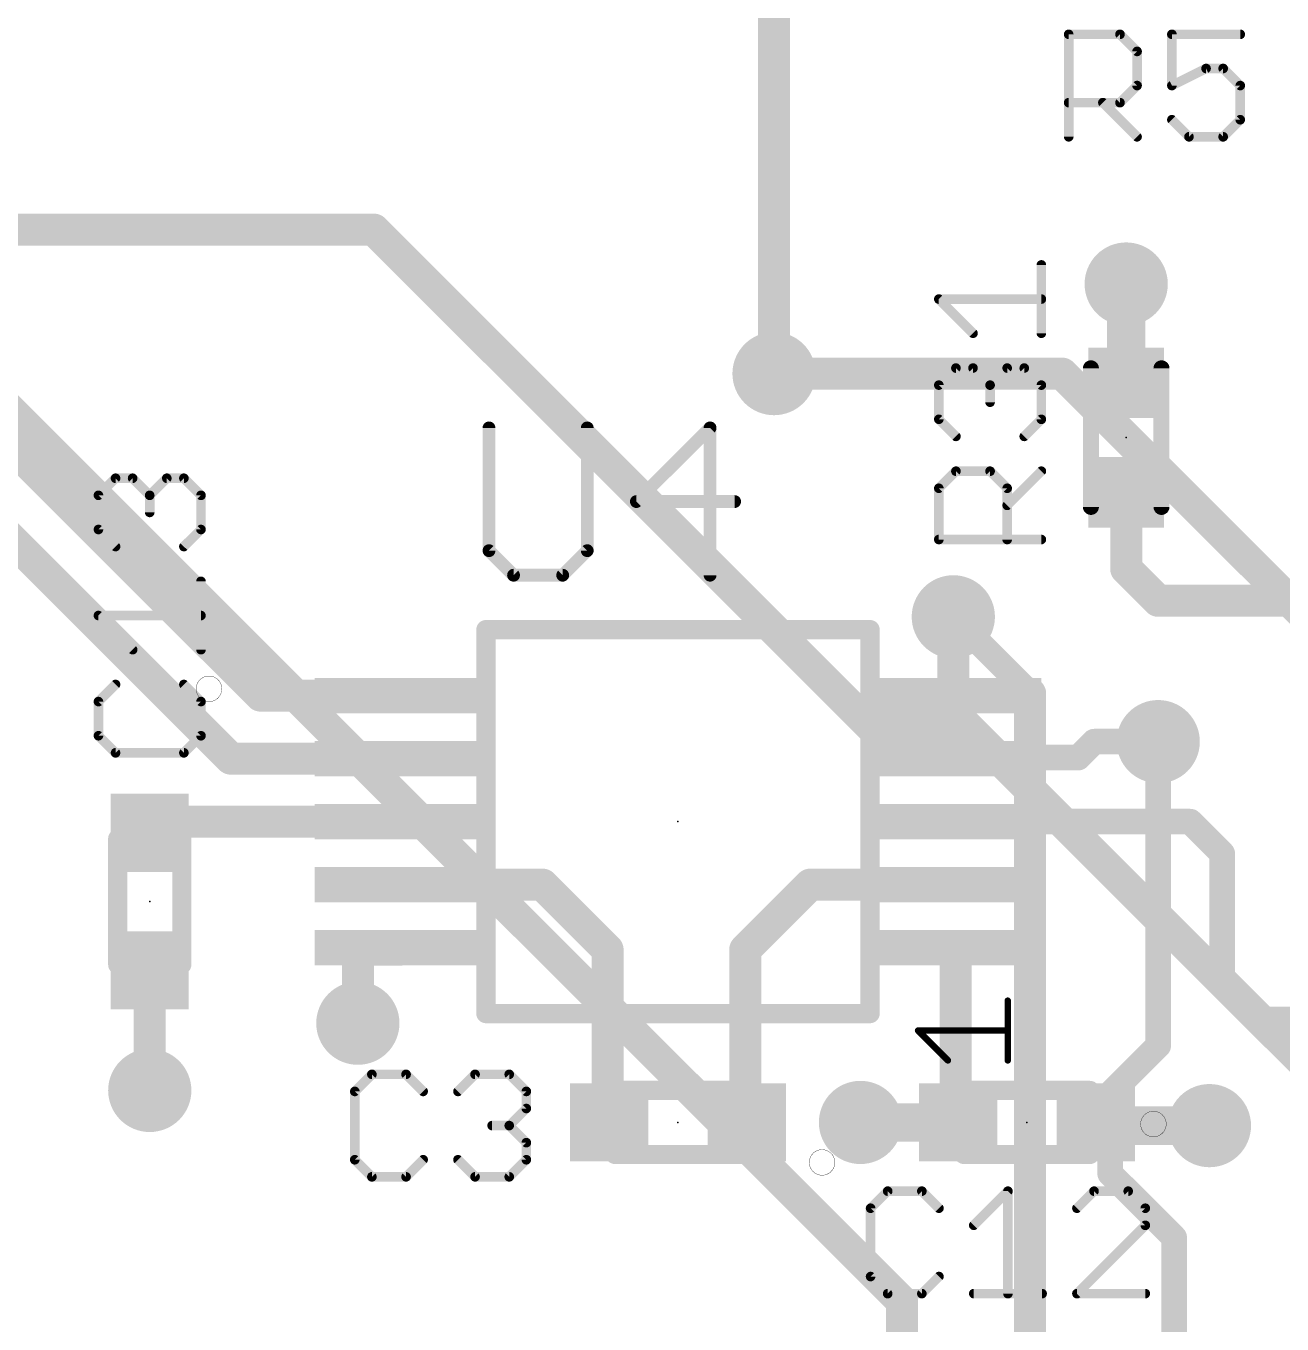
# Model space of a CAD drawing. Extents: x -18 to 144, y -21 to 125.
# Drawn here: x 15.65 to 25.62, y 79.58 to 89.88 of the extents above; entities that cross this region are included whole.
import ezdxf

# ---------------------------------------------------------------- set-up
doc = ezdxf.new("R2010")
doc.units = 0
for name, color, linetype in [('1', 22, 'CONTINUOUS'), ('114', 4, 'CONTINUOUS'), ('15', 23, 'CONTINUOUS'), ('16', 132, 'CONTINUOUS'), ('18', 110, 'CONTINUOUS'), ('21', 253, 'CONTINUOUS'), ('23', 53, 'CONTINUOUS'), ('25', 253, 'CONTINUOUS'), ('27', 252, 'CONTINUOUS')]:
    doc.layers.add(name, color=color, linetype=linetype)

# ---------------------------------------------------------------- blocks, each defined once
blk = doc.blocks.new('RECT')
blk.add_solid([(-0.5, -0.5), (0.5, -0.5), (-0.5, 0.5), (0.5, 0.5)])
blk = doc.blocks.new('ROUNDV')
at = {"const_width": 0.5}
blk.add_lwpolyline([(0, -0.25, 1), (0, 0.25, 1), (0, -0.25)], format="xyb", dxfattribs=at)

msp = doc.modelspace()

# ---------------------------------------------------------------- linework, layer by layer
at = {"layer": '1'}
for points, const_width in [([(9.3472, 91.9988), (17.28, 84.066)], 0.254), ([(21.59, 91.513), (21.59, 87.122)], 0.254), ([(17.5166, 84.566), (11.8618, 90.2208)], 0.254), ([(24.384, 87.049), (24.384, 87.8332)], 0.3048), ([(24.384, 86.179), (24.384, 85.5726)], 0.254), ([(24.384, 85.5726), (24.638, 85.3186)], 0.254), ([(24.638, 85.3186), (26.2636, 85.3186)], 0.254), ([(23.0124, 85.1916), (23.0124, 84.5851)], 0.254), ([(18.6245, 84.566), (17.5166, 84.566)], 0.254), ([(23.0124, 84.5851), (23.0314, 84.566)], 0.2032), ([(24.13, 84.201), (24.003, 84.074)], 0.2032), ([(24.638, 84.201), (24.13, 84.201)], 0.2032), ([(18.6245, 84.066), (17.28, 84.066)], 0.254), ([(23.0395, 84.074), (23.0314, 84.066)], 0.2032), ([(24.003, 84.074), (23.0395, 84.074)], 0.2032), ([(16.7259, 83.566), (16.637, 83.4771)], 0.254), ([(18.6245, 83.566), (16.7259, 83.566)], 0.254), ([(24.892, 83.566), (23.0314, 83.566)], 0.2032), ([(25.146, 83.312), (24.892, 83.566)], 0.2032), ([(25.146, 82.296), (25.146, 83.312)], 0.2032), ([(18.6245, 83.066), (19.7532, 83.066)], 0.254), ([(19.7532, 83.066), (20.2692, 82.55)], 0.254), ([(21.8774, 83.066), (21.3614, 82.55)], 0.254), ([(23.0314, 83.066), (21.8774, 83.066)], 0.254), ([(18.6245, 82.55), (18.288, 82.55)], 0.254), ([(18.288, 82.55), (18.288, 81.9658)], 0.254), ([(18.6245, 82.566), (18.6245, 82.55)], 0.254), ([(20.2692, 82.55), (20.2692, 81.1911)], 0.254), ([(21.3614, 82.55), (21.3614, 81.1911)], 0.254), ([(23.0314, 82.566), (23.0314, 81.1975)], 0.254), ([(16.637, 82.3849), (16.637, 81.4324)], 0.254), ([(25.4476, 81.9944), (25.146, 82.296)], 0.2032), ([(26.0604, 81.9944), (25.4476, 81.9944)], 0.2032), ([(20.2692, 81.1911), (20.2819, 81.1784)], 0.254), ([(21.3614, 81.1911), (21.3741, 81.1784)], 0.254), ([(23.0505, 81.1784), (22.2758, 81.1784)], 0.3048), ([(23.0314, 81.1975), (23.0505, 81.1784)], 0.254), ([(24.13, 81.1657), (24.1427, 81.1784)], 0.254), ([(25.0444, 81.153), (24.1681, 81.153)], 0.3048), ([(24.1681, 81.153), (24.1427, 81.1784)], 0.254)]:
    msp.add_lwpolyline(points, dxfattribs=dict(at, const_width=const_width))
for points, const_width in [([(24.4602, 87.8332, 1), (24.3078, 87.8332)], 0.1524), ([(21.5265, 87.122, 1), (21.6535, 87.122)], 0.127), ([(24.3078, 87.049, 1), (24.4602, 87.049)], 0.1524), ([(24.4475, 86.179, 1), (24.3205, 86.179)], 0.127), ([(24.4289, 85.6175, 1), (24.3391, 85.5277)], 0.127), ([(24.3205, 85.5726, 1), (24.4475, 85.5726)], 0.127), ([(24.638, 85.3821, 1), (24.638, 85.2551)], 0.127), ([(24.5931, 85.2737, 1), (24.6829, 85.3635)], 0.127), ([(23.0759, 85.1916, 1), (22.9489, 85.1916)], 0.127), ([(17.5166, 84.6295, 1), (17.5166, 84.5025)], 0.127), ([(18.6245, 84.5025, 1), (18.6245, 84.6295)], 0.127), ([(17.4717, 84.5211, 1), (17.5615, 84.6109)], 0.127), ([(22.9489, 84.5851, 1), (23.0759, 84.5851)], 0.127), ([(23.0483, 84.621, 1), (22.9765, 84.5491)], 0.1016), ([(22.9955, 84.5301, 1), (23.0674, 84.6019)], 0.1016), ([(24.13, 84.2518, 1), (24.13, 84.1502)], 0.1016), ([(24.1659, 84.1651, 1), (24.0941, 84.2369)], 0.1016), ([(24.638, 84.1502, 1), (24.638, 84.2518)], 0.1016), ([(17.28, 84.1295, 1), (17.28, 84.0025)], 0.127), ([(18.6245, 84.0025, 1), (18.6245, 84.1295)], 0.127), ([(17.2351, 84.0211, 1), (17.3249, 84.1109)], 0.127), ([(22.9955, 84.1019, 1), (23.0674, 84.0301)], 0.1016), ([(23.0395, 84.1248, 1), (23.0395, 84.0232)], 0.1016), ([(23.0754, 84.0381, 1), (23.0035, 84.1099)], 0.1016), ([(23.9671, 84.1099, 1), (24.0389, 84.0381)], 0.1016), ([(24.003, 84.0232, 1), (24.003, 84.1248)], 0.1016), ([(16.7259, 83.6295, 1), (16.7259, 83.5025)], 0.127), ([(16.7708, 83.5211, 1), (16.681, 83.6109)], 0.127), ([(18.6245, 83.5025, 1), (18.6245, 83.6295)], 0.127), ([(23.0314, 83.6168, 1), (23.0314, 83.5152)], 0.1016), ([(24.9279, 83.6019, 1), (24.8561, 83.5301)], 0.1016), ([(24.892, 83.5152, 1), (24.892, 83.6168)], 0.1016), ([(16.5921, 83.522, 1), (16.6819, 83.4322)], 0.127), ([(25.1968, 83.312, 1), (25.0952, 83.312)], 0.1016), ([(25.1101, 83.2761, 1), (25.1819, 83.3479)], 0.1016), ([(18.6245, 83.1295, 1), (18.6245, 83.0025)], 0.127), ([(19.7981, 83.1109, 1), (19.7083, 83.0211)], 0.127), ([(19.7532, 83.0025, 1), (19.7532, 83.1295)], 0.127), ([(21.8774, 83.1295, 1), (21.8774, 83.0025)], 0.127), ([(21.9223, 83.0211, 1), (21.8325, 83.1109)], 0.127), ([(23.0314, 83.0025, 1), (23.0314, 83.1295)], 0.127), ([(18.288, 82.6135, 1), (18.288, 82.4865)], 0.127), ([(18.3515, 82.55, 1), (18.2245, 82.55)], 0.127), ([(18.6881, 82.566, 1), (18.561, 82.566)], 0.127), ([(18.6245, 82.4865, 1), (18.6245, 82.6135)], 0.127), ([(20.3327, 82.55, 1), (20.2057, 82.55)], 0.127), ([(20.2243, 82.5051, 1), (20.3141, 82.5949)], 0.127), ([(21.4249, 82.55, 1), (21.2979, 82.55)], 0.127), ([(21.3165, 82.5949, 1), (21.4063, 82.5051)], 0.127), ([(23.095, 82.566, 1), (22.9679, 82.566)], 0.127), ([(18.561, 82.55, 1), (18.6881, 82.55)], 0.127), ([(16.7005, 82.3849, 1), (16.5735, 82.3849)], 0.127), ([(25.1819, 82.3319, 1), (25.1101, 82.2601)], 0.1016), ([(25.0952, 82.296, 1), (25.1968, 82.296)], 0.1016), ([(18.2245, 81.9658, 1), (18.3515, 81.9658)], 0.127), ([(25.4476, 82.0452, 1), (25.4476, 81.9436)], 0.1016), ([(25.4117, 81.9585, 1), (25.4835, 82.0303)], 0.1016), ([(16.5735, 81.4324, 1), (16.7005, 81.4324)], 0.127), ([(20.3141, 81.236, 1), (20.2243, 81.1462)], 0.127), ([(21.4063, 81.236, 1), (21.3165, 81.1462)], 0.127), ([(22.2758, 81.2546, 1), (22.2758, 81.1022)], 0.1524), ([(23.0764, 81.2424, 1), (22.9865, 81.1525)], 0.127), ([(23.0505, 81.1022, 1), (23.0505, 81.2546)], 0.1524), ([(24.1681, 81.2292, 1), (24.1681, 81.0768)], 0.1524), ([(24.1876, 81.2233, 1), (24.0978, 81.1335)], 0.127), ([(24.1876, 81.1335, 1), (24.0978, 81.2233)], 0.127), ([(25.0444, 81.0768, 1), (25.0444, 81.2292)], 0.1524), ([(20.2057, 81.1911, 1), (20.3327, 81.1911)], 0.127), ([(20.237, 81.1335, 1), (20.3268, 81.2233)], 0.127), ([(21.2979, 81.1911, 1), (21.4249, 81.1911)], 0.127), ([(21.3292, 81.1335, 1), (21.419, 81.2233)], 0.127), ([(22.9679, 81.1975, 1), (23.095, 81.1975)], 0.127), ([(23.0056, 81.1335, 1), (23.0954, 81.2233)], 0.127), ([(24.0851, 81.2106, 1), (24.1749, 81.1208)], 0.127), ([(24.1232, 81.1081, 1), (24.213, 81.1979)], 0.127)]:
    msp.add_lwpolyline(points, format="xyb", dxfattribs=dict(at, const_width=const_width))
at = {"layer": '114', "const_width": 0.0025}
for points in [[(17.1069, 84.5185, 1), (17.1069, 84.7217, 1), (17.1069, 84.5185)], [(24.5999, 81.0641, 1), (24.5999, 81.2673, 1), (24.5999, 81.0641)], [(21.971, 80.7593, 1), (21.971, 80.9625, 1), (21.971, 80.7593)]]:
    msp.add_lwpolyline(points, format="xyb", dxfattribs=at)
at = {"layer": '15', "const_width": 0.254}
for points in [[(18.415, 88.265), (7.62, 88.265)], [(22.352, 84.328), (18.415, 88.265)], [(23.114, 84.328), (22.352, 84.328)], [(26.162, 81.28), (23.114, 84.328)]]:
    msp.add_lwpolyline(points, dxfattribs=at)
at = {"layer": '15', "const_width": 0.127}
for points in [[(18.4599, 88.3099, 1), (18.3701, 88.2201)], [(18.415, 88.2015, 1), (18.415, 88.3285)], [(22.352, 84.3915, 1), (22.352, 84.2645)], [(22.3071, 84.2831, 1), (22.3969, 84.3729)], [(23.1589, 84.3729, 1), (23.0691, 84.2831)], [(23.114, 84.2645, 1), (23.114, 84.3915)]]:
    msp.add_lwpolyline(points, format="xyb", dxfattribs=at)
at = {"layer": '16'}
for points, const_width in [([(22.606, 79.756), (11.43, 90.932)], 0.254), ([(23.876, 87.122), (21.59, 87.122)], 0.254), ([(27.178, 83.82), (23.876, 87.122)], 0.254), ([(23.622, 84.582), (23.0124, 85.1916)], 0.2032), ([(23.622, 79.1972), (23.622, 84.582)], 0.254), ([(24.638, 81.788), (24.638, 84.201)], 0.2032), ([(24.257, 81.407), (24.638, 81.788)], 0.2032), ([(24.257, 80.772), (24.257, 81.407)], 0.2032), ([(24.765, 80.264), (24.257, 80.772)], 0.2032), ([(24.765, 78.74), (24.765, 80.264)], 0.2032), ([(22.606, 79.0448), (22.606, 79.756)], 0.254)]:
    msp.add_lwpolyline(points, dxfattribs=dict(at, const_width=const_width))
for points, const_width in [([(21.59, 87.1855, 1), (21.59, 87.0585)], 0.127), ([(23.9209, 87.1669, 1), (23.8311, 87.0771)], 0.127), ([(23.876, 87.0585, 1), (23.876, 87.1855)], 0.127), ([(23.0483, 85.2275, 1), (22.9765, 85.1557)], 0.1016), ([(23.6855, 84.582, 1), (23.5585, 84.582)], 0.127), ([(23.5861, 84.5461, 1), (23.6579, 84.6179)], 0.1016), ([(24.6888, 84.201, 1), (24.5872, 84.201)], 0.1016), ([(24.5872, 81.788, 1), (24.6888, 81.788)], 0.1016), ([(24.6739, 81.7521, 1), (24.6021, 81.8239)], 0.1016), ([(24.3078, 81.407, 1), (24.2062, 81.407)], 0.1016), ([(24.2211, 81.4429, 1), (24.2929, 81.3711)], 0.1016), ([(24.2929, 80.8079, 1), (24.2211, 80.7361)], 0.1016), ([(24.2062, 80.772, 1), (24.3078, 80.772)], 0.1016), ([(24.8158, 80.264, 1), (24.7142, 80.264)], 0.1016), ([(24.7291, 80.2281, 1), (24.8009, 80.2999)], 0.1016), ([(22.6695, 79.756, 1), (22.5425, 79.756)], 0.127), ([(22.5611, 79.7111, 1), (22.6509, 79.8009)], 0.127)]:
    msp.add_lwpolyline(points, format="xyb", dxfattribs=dict(at, const_width=const_width))
at = {"layer": '21'}
for points, const_width in [([(24.104, 87.164), (24.104, 86.064)], 0.127), ([(24.664, 87.164), (24.664, 86.064)], 0.127), ([(22.352, 85.09), (19.304, 85.09)], 0.1524), ([(19.304, 85.09), (19.304, 82.042)], 0.1524), ([(22.352, 82.042), (22.352, 85.09)], 0.1524), ([(16.383, 83.431), (16.383, 82.431)], 0.1524), ([(16.891, 82.431), (16.891, 83.431)], 0.1524), ([(19.304, 82.042), (22.352, 82.042)], 0.1524), ([(23.4442, 81.6706), (23.4442, 82.1451)], 0.0508), ([(22.9697, 81.6706), (22.7324, 81.9078)], 0.0508), ([(22.7324, 81.9078), (23.4442, 81.9078)], 0.0508), ([(21.328, 81.4324), (20.328, 81.4324)], 0.1524), ([(24.0966, 81.4324), (23.0966, 81.4324)], 0.1524), ([(20.328, 80.9244), (21.328, 80.9244)], 0.1524), ([(23.0966, 80.9244), (24.0966, 80.9244)], 0.1524)]:
    msp.add_lwpolyline(points, dxfattribs=dict(at, const_width=const_width))
for points, const_width in [([(24.1358, 87.164, 1), (24.0723, 87.164)], 0.0635), ([(24.6958, 87.164, 1), (24.6323, 87.164)], 0.0635), ([(24.0723, 86.064, 1), (24.1358, 86.064)], 0.0635), ([(24.6323, 86.064, 1), (24.6958, 86.064)], 0.0635), ([(19.304, 85.1281, 1), (19.304, 85.0519)], 0.0762), ([(19.3421, 85.09, 1), (19.2659, 85.09)], 0.0762), ([(22.3901, 85.09, 1), (22.3139, 85.09)], 0.0762), ([(22.352, 85.0519, 1), (22.352, 85.1281)], 0.0762), ([(16.4211, 83.431, 1), (16.3449, 83.431)], 0.0762), ([(16.9291, 83.431, 1), (16.8529, 83.431)], 0.0762), ([(16.3449, 82.431, 1), (16.4211, 82.431)], 0.0762), ([(16.8529, 82.431, 1), (16.9291, 82.431)], 0.0762), ([(19.304, 82.0801, 1), (19.304, 82.0039)], 0.0762), ([(22.352, 82.0039, 1), (22.352, 82.0801)], 0.0762), ([(23.4569, 82.1451, 1), (23.4315, 82.1451)], 0.0254), ([(19.2659, 82.042, 1), (19.3421, 82.042)], 0.0762), ([(22.3139, 82.042, 1), (22.3901, 82.042)], 0.0762), ([(22.7414, 81.9168, 1), (22.7234, 81.8989)], 0.0254), ([(22.7324, 81.9205, 1), (22.7324, 81.8951)], 0.0254), ([(23.4442, 81.8951, 1), (23.4442, 81.9205)], 0.0254), ([(22.9607, 81.6616, 1), (22.9786, 81.6795)], 0.0254), ([(23.4315, 81.6706, 1), (23.4569, 81.6706)], 0.0254), ([(20.328, 81.4705, 1), (20.328, 81.3943)], 0.0762), ([(21.328, 81.3943, 1), (21.328, 81.4705)], 0.0762), ([(23.0966, 81.4705, 1), (23.0966, 81.3943)], 0.0762), ([(24.0966, 81.3943, 1), (24.0966, 81.4705)], 0.0762), ([(20.328, 80.9625, 1), (20.328, 80.8863)], 0.0762), ([(21.328, 80.8863, 1), (21.328, 80.9625)], 0.0762), ([(23.0966, 80.9625, 1), (23.0966, 80.8863)], 0.0762), ([(24.0966, 80.8863, 1), (24.0966, 80.9625)], 0.0762)]:
    msp.add_lwpolyline(points, format="xyb", dxfattribs=dict(at, const_width=const_width))
at = {"layer": '23'}
for p in [(24.384, 86.614), (20.828, 83.566), (16.637, 82.931), (20.828, 81.1784), (23.5966, 81.1784)]:
    msp.add_point(p, dxfattribs=at)
at = {"layer": '25', "const_width": 0.0762}
for points in [[(23.9279, 89.0016), (23.9279, 89.8151)], [(23.9279, 89.8151), (24.3347, 89.8151)], [(24.3347, 89.8151), (24.4703, 89.6795)], [(25.2889, 89.8151), (24.7465, 89.8151)], [(24.7465, 89.8151), (24.7465, 89.4083)], [(24.4703, 89.6795), (24.4703, 89.4083)], [(24.7465, 89.4083), (25.0177, 89.5439)], [(25.0177, 89.5439), (25.1533, 89.5439)], [(25.1533, 89.5439), (25.2889, 89.4083)], [(24.4703, 89.4083), (24.3347, 89.2728)], [(25.2889, 89.4083), (25.2889, 89.1372)], [(24.3347, 89.2728), (23.9279, 89.2728)], [(24.1991, 89.2728), (24.4703, 89.0016)], [(24.8821, 89.0016), (24.7465, 89.1372)], [(25.2889, 89.1372), (25.1533, 89.0016)], [(25.1533, 89.0016), (24.8821, 89.0016)], [(23.7109, 87.4424), (23.7109, 87.9847)], [(23.1686, 87.4424), (22.8974, 87.7135)], [(22.8974, 87.7135), (23.7109, 87.7135)], [(22.8974, 87.0306), (23.033, 87.1661)], [(23.033, 87.1661), (23.1686, 87.1661)], [(23.1686, 87.1661), (23.3042, 87.0306)], [(23.3042, 87.0306), (23.4397, 87.1661)], [(23.4397, 87.1661), (23.5753, 87.1661)], [(23.5753, 87.1661), (23.7109, 87.0306)], [(22.8974, 86.7594), (22.8974, 87.0306)], [(23.3042, 87.0306), (23.3042, 86.895)], [(23.7109, 87.0306), (23.7109, 86.7594)], [(23.033, 86.6238), (22.8974, 86.7594)], [(23.7109, 86.7594), (23.5753, 86.6238)], [(22.8974, 86.212), (23.033, 86.3476)], [(23.033, 86.3476), (23.3042, 86.3476)], [(23.3042, 86.3476), (23.4397, 86.212)], [(23.4397, 86.0764), (23.7109, 86.3476)], [(22.8974, 85.8052), (22.8974, 86.212)], [(23.4397, 86.212), (23.4397, 85.8052)], [(23.7109, 85.8052), (22.8974, 85.8052)]]:
    msp.add_lwpolyline(points, dxfattribs=at)
at = {"layer": '25', "const_width": 0.0381}
for points in [[(23.947, 89.8151, 1), (23.9089, 89.8151)], [(23.9279, 89.8341, 1), (23.9279, 89.796)], [(24.3482, 89.8286, 1), (24.3212, 89.8016)], [(24.3347, 89.796, 1), (24.3347, 89.8341)], [(24.7656, 89.8151, 1), (24.7275, 89.8151)], [(24.7465, 89.8341, 1), (24.7465, 89.796)], [(25.2889, 89.796, 1), (25.2889, 89.8341)], [(24.4893, 89.6795, 1), (24.4512, 89.6795)], [(24.4568, 89.666, 1), (24.4837, 89.693)], [(25.0177, 89.563, 1), (25.0177, 89.5249)], [(25.0262, 89.5269, 1), (25.0092, 89.561)], [(25.1667, 89.5574, 1), (25.1398, 89.5305)], [(25.1533, 89.5249, 1), (25.1533, 89.563)], [(24.4837, 89.3949, 1), (24.4568, 89.4218)], [(24.738, 89.4254, 1), (24.755, 89.3913)], [(25.3079, 89.4083, 1), (25.2698, 89.4083)], [(25.2754, 89.3949, 1), (25.3023, 89.4218)], [(24.4512, 89.4083, 1), (24.4893, 89.4083)], [(24.7275, 89.4083, 1), (24.7656, 89.4083)], [(23.9279, 89.2918, 1), (23.9279, 89.2537)], [(24.2126, 89.2862, 1), (24.1856, 89.2593)], [(24.3212, 89.2862, 1), (24.3482, 89.2593)], [(24.3347, 89.2537, 1), (24.3347, 89.2918)], [(24.76, 89.1507, 1), (24.7331, 89.1237)], [(25.2698, 89.1372, 1), (25.3079, 89.1372)], [(25.3023, 89.1237, 1), (25.2754, 89.1507)], [(23.9089, 89.0016, 1), (23.947, 89.0016)], [(24.4568, 88.9881, 1), (24.4837, 89.0151)], [(24.8821, 89.0207, 1), (24.8821, 88.9826)], [(24.8686, 88.9881, 1), (24.8956, 89.0151)], [(25.1398, 89.0151, 1), (25.1667, 88.9881)], [(25.1533, 88.9826, 1), (25.1533, 89.0207)], [(23.73, 87.9847, 1), (23.6919, 87.9847)], [(22.9109, 87.727, 1), (22.8839, 87.7001)], [(22.8974, 87.7326, 1), (22.8974, 87.6945)], [(23.7109, 87.6945, 1), (23.7109, 87.7326)], [(23.1551, 87.4289, 1), (23.182, 87.4559)], [(23.6919, 87.4424, 1), (23.73, 87.4424)], [(23.033, 87.1852, 1), (23.033, 87.1471)], [(23.0465, 87.1527, 1), (23.0195, 87.1796)], [(23.182, 87.1796, 1), (23.1551, 87.1527)], [(23.1686, 87.1471, 1), (23.1686, 87.1852)], [(23.4397, 87.1852, 1), (23.4397, 87.1471)], [(23.4532, 87.1527, 1), (23.4263, 87.1796)], [(23.5888, 87.1796, 1), (23.5618, 87.1527)], [(23.5753, 87.1471, 1), (23.5753, 87.1852)], [(22.9165, 87.0306, 1), (22.8784, 87.0306)], [(22.8839, 87.044, 1), (22.9109, 87.0171)], [(23.3232, 87.0306, 1), (23.2851, 87.0306)], [(23.2907, 87.044, 1), (23.3176, 87.0171)], [(23.2907, 87.0171, 1), (23.3176, 87.044)], [(23.73, 87.0306, 1), (23.6919, 87.0306)], [(23.6974, 87.0171, 1), (23.7244, 87.044)], [(23.2851, 86.895, 1), (23.3232, 86.895)], [(22.9109, 86.7729, 1), (22.8839, 86.7459)], [(22.8784, 86.7594, 1), (22.9165, 86.7594)], [(23.6919, 86.7594, 1), (23.73, 86.7594)], [(23.7244, 86.7459, 1), (23.6974, 86.7729)], [(23.0195, 86.6103, 1), (23.0465, 86.6373)], [(23.5618, 86.6373, 1), (23.5888, 86.6103)], [(23.033, 86.3666, 1), (23.033, 86.3285)], [(23.0465, 86.3341, 1), (23.0195, 86.361)], [(23.3176, 86.361, 1), (23.2907, 86.3341)], [(23.3042, 86.3285, 1), (23.3042, 86.3666)], [(23.7244, 86.3341, 1), (23.6974, 86.361)], [(22.9165, 86.212, 1), (22.8784, 86.212)], [(22.8839, 86.2254, 1), (22.9109, 86.1985)], [(23.4588, 86.212, 1), (23.4207, 86.212)], [(23.4263, 86.1985, 1), (23.4532, 86.2254)], [(23.4263, 86.0899, 1), (23.4532, 86.0629)], [(22.8974, 85.8243, 1), (22.8974, 85.7862)], [(23.7109, 85.7862, 1), (23.7109, 85.8243)], [(22.8784, 85.8052, 1), (22.9165, 85.8052)], [(23.4207, 85.8052, 1), (23.4588, 85.8052)]]:
    msp.add_lwpolyline(points, format="xyb", dxfattribs=at)
at = {"layer": '27'}
for points, const_width in [([(19.3284, 86.6912), (19.3284, 85.7167)], 0.1016), ([(20.108, 85.7167), (20.108, 86.6912)], 0.1016), ([(21.0825, 86.6912), (20.4978, 86.1065)], 0.1016), ([(21.0825, 85.5218), (21.0825, 86.6912)], 0.1016), ([(16.2299, 86.156), (16.3655, 86.2916)], 0.0762), ([(16.3655, 86.2916), (16.5011, 86.2916)], 0.0762), ([(16.5011, 86.2916), (16.6367, 86.156)], 0.0762), ([(16.6367, 86.156), (16.7722, 86.2916)], 0.0762), ([(16.7722, 86.2916), (16.9078, 86.2916)], 0.0762), ([(16.9078, 86.2916), (17.0434, 86.156)], 0.0762), ([(16.2299, 85.8848), (16.2299, 86.156)], 0.0762), ([(16.6367, 86.156), (16.6367, 86.0204)], 0.0762), ([(17.0434, 86.156), (17.0434, 85.8848)], 0.0762), ([(20.4978, 86.1065), (21.2774, 86.1065)], 0.1016), ([(16.3655, 85.7493), (16.2299, 85.8848)], 0.0762), ([(17.0434, 85.8848), (16.9078, 85.7493)], 0.0762), ([(19.3284, 85.7167), (19.5233, 85.5218)], 0.1016), ([(19.9131, 85.5218), (20.108, 85.7167)], 0.1016), ([(19.5233, 85.5218), (19.9131, 85.5218)], 0.1016), ([(17.0434, 84.9307), (17.0434, 85.473)], 0.0762), ([(16.5011, 84.9307), (16.2299, 85.2018)], 0.0762), ([(16.2299, 85.2018), (17.0434, 85.2018)], 0.0762), ([(16.3655, 84.6544), (16.2299, 84.5188)], 0.0762), ([(17.0434, 84.5188), (16.9078, 84.6544)], 0.0762), ([(16.2299, 84.5188), (16.2299, 84.2477)], 0.0762), ([(17.0434, 84.2477), (17.0434, 84.5188)], 0.0762), ([(16.2299, 84.2477), (16.3655, 84.1121)], 0.0762), ([(16.9078, 84.1121), (17.0434, 84.2477)], 0.0762), ([(16.3655, 84.1121), (16.9078, 84.1121)], 0.0762), ([(18.3993, 81.5601), (18.2637, 81.4245)], 0.0762), ([(18.6705, 81.5601), (18.3993, 81.5601)], 0.0762), ([(18.8061, 81.4245), (18.6705, 81.5601)], 0.0762), ([(19.0823, 81.4245), (19.2179, 81.5601)], 0.0762), ([(19.2179, 81.5601), (19.4891, 81.5601)], 0.0762), ([(19.4891, 81.5601), (19.6247, 81.4245)], 0.0762), ([(18.2637, 81.4245), (18.2637, 80.8822)], 0.0762), ([(19.6247, 81.4245), (19.6247, 81.2889)], 0.0762), ([(19.6247, 81.2889), (19.4891, 81.1533)], 0.0762), ([(19.4891, 81.1533), (19.3535, 81.1533)], 0.0762), ([(19.4891, 81.1533), (19.6247, 81.0178)], 0.0762), ([(19.6247, 81.0178), (19.6247, 80.8822)], 0.0762), ([(18.2637, 80.8822), (18.3993, 80.7466)], 0.0762), ([(18.6705, 80.7466), (18.8061, 80.8822)], 0.0762), ([(19.2179, 80.7466), (19.0823, 80.8822)], 0.0762), ([(19.6247, 80.8822), (19.4891, 80.7466)], 0.0762), ([(18.3993, 80.7466), (18.6705, 80.7466)], 0.0762), ([(19.4891, 80.7466), (19.2179, 80.7466)], 0.0762), ([(22.4916, 80.633), (22.356, 80.4974)], 0.0762), ([(22.7628, 80.633), (22.4916, 80.633)], 0.0762), ([(22.8984, 80.4974), (22.7628, 80.633)], 0.0762), ([(23.1746, 80.3618), (23.4458, 80.633)], 0.0762), ([(23.4458, 80.633), (23.4458, 79.8195)], 0.0762), ([(24.1288, 80.633), (23.9932, 80.4974)], 0.0762), ([(24.3999, 80.633), (24.1288, 80.633)], 0.0762), ([(24.5355, 80.4974), (24.3999, 80.633)], 0.0762), ([(22.356, 80.4974), (22.356, 79.9551)], 0.0762), ([(24.5355, 80.3618), (24.5355, 80.4974)], 0.0762), ([(23.9932, 79.8195), (24.5355, 80.3618)], 0.0762), ([(22.356, 79.9551), (22.4916, 79.8195)], 0.0762), ([(22.7628, 79.8195), (22.8984, 79.9551)], 0.0762), ([(22.4916, 79.8195), (22.7628, 79.8195)], 0.0762), ([(23.1746, 79.8195), (23.7169, 79.8195)], 0.0762), ([(24.5355, 79.8195), (23.9932, 79.8195)], 0.0762)]:
    msp.add_lwpolyline(points, dxfattribs=dict(at, const_width=const_width))
for points, const_width in [([(19.3538, 86.6912, 1), (19.303, 86.6912)], 0.0508), ([(20.1334, 86.6912, 1), (20.0826, 86.6912)], 0.0508), ([(21.1079, 86.6912, 1), (21.0571, 86.6912)], 0.0508), ([(21.1005, 86.6732, 1), (21.0645, 86.7092)], 0.0508), ([(16.3655, 86.3106, 1), (16.3655, 86.2725)], 0.0381), ([(16.379, 86.2781, 1), (16.352, 86.3051)], 0.0381), ([(16.5145, 86.3051, 1), (16.4876, 86.2781)], 0.0381), ([(16.5011, 86.2725, 1), (16.5011, 86.3106)], 0.0381), ([(16.7722, 86.3106, 1), (16.7722, 86.2725)], 0.0381), ([(16.7857, 86.2781, 1), (16.7588, 86.3051)], 0.0381), ([(16.9213, 86.3051, 1), (16.8943, 86.2781)], 0.0381), ([(16.9078, 86.2725, 1), (16.9078, 86.3106)], 0.0381), ([(16.249, 86.156, 1), (16.2109, 86.156)], 0.0381), ([(16.2164, 86.1695, 1), (16.2434, 86.1425)], 0.0381), ([(16.6557, 86.156, 1), (16.6176, 86.156)], 0.0381), ([(16.6232, 86.1695, 1), (16.6501, 86.1425)], 0.0381), ([(16.6232, 86.1425, 1), (16.6501, 86.1695)], 0.0381), ([(17.0625, 86.156, 1), (17.0244, 86.156)], 0.0381), ([(17.0299, 86.1425, 1), (17.0569, 86.1695)], 0.0381), ([(20.4798, 86.1245, 1), (20.5158, 86.0885)], 0.0508), ([(20.4978, 86.1319, 1), (20.4978, 86.0811)], 0.0508), ([(21.2774, 86.0811, 1), (21.2774, 86.1319)], 0.0508), ([(16.6176, 86.0204, 1), (16.6557, 86.0204)], 0.0381), ([(16.2434, 85.8983, 1), (16.2164, 85.8714)], 0.0381), ([(16.2109, 85.8848, 1), (16.249, 85.8848)], 0.0381), ([(17.0244, 85.8848, 1), (17.0625, 85.8848)], 0.0381), ([(17.0569, 85.8714, 1), (17.0299, 85.8983)], 0.0381), ([(16.352, 85.7358, 1), (16.379, 85.7627)], 0.0381), ([(16.8943, 85.7627, 1), (16.9213, 85.7358)], 0.0381), ([(19.3464, 85.7347, 1), (19.3104, 85.6987)], 0.0508), ([(19.303, 85.7167, 1), (19.3538, 85.7167)], 0.0508), ([(20.0826, 85.7167, 1), (20.1334, 85.7167)], 0.0508), ([(20.126, 85.6987, 1), (20.09, 85.7347)], 0.0508), ([(19.5233, 85.5472, 1), (19.5233, 85.4964)], 0.0508), ([(19.5053, 85.5038, 1), (19.5413, 85.5398)], 0.0508), ([(19.8951, 85.5398, 1), (19.9311, 85.5038)], 0.0508), ([(19.9131, 85.4964, 1), (19.9131, 85.5472)], 0.0508), ([(21.0571, 85.5218, 1), (21.1079, 85.5218)], 0.0508), ([(17.0625, 85.473, 1), (17.0244, 85.473)], 0.0381), ([(16.2434, 85.2153, 1), (16.2164, 85.1884)], 0.0381), ([(16.2299, 85.2209, 1), (16.2299, 85.1828)], 0.0381), ([(17.0434, 85.1828, 1), (17.0434, 85.2209)], 0.0381), ([(16.4876, 84.9172, 1), (16.5145, 84.9441)], 0.0381), ([(17.0244, 84.9307, 1), (17.0625, 84.9307)], 0.0381), ([(16.379, 84.641, 1), (16.352, 84.6679)], 0.0381), ([(16.9213, 84.6679, 1), (16.8943, 84.641)], 0.0381), ([(16.249, 84.5188, 1), (16.2109, 84.5188)], 0.0381), ([(16.2164, 84.5323, 1), (16.2434, 84.5054)], 0.0381), ([(17.0625, 84.5188, 1), (17.0244, 84.5188)], 0.0381), ([(17.0299, 84.5054, 1), (17.0569, 84.5323)], 0.0381), ([(16.2434, 84.2612, 1), (16.2164, 84.2342)], 0.0381), ([(17.0569, 84.2342, 1), (17.0299, 84.2612)], 0.0381), ([(16.2109, 84.2477, 1), (16.249, 84.2477)], 0.0381), ([(17.0244, 84.2477, 1), (17.0625, 84.2477)], 0.0381), ([(16.3655, 84.1311, 1), (16.3655, 84.0931)], 0.0381), ([(16.352, 84.0986, 1), (16.379, 84.1256)], 0.0381), ([(16.8943, 84.1256, 1), (16.9213, 84.0986)], 0.0381), ([(16.9078, 84.0931, 1), (16.9078, 84.1311)], 0.0381), ([(18.3993, 81.5791, 1), (18.3993, 81.541)], 0.0381), ([(18.4128, 81.5466, 1), (18.3859, 81.5736)], 0.0381), ([(18.684, 81.5736, 1), (18.657, 81.5466)], 0.0381), ([(18.6705, 81.541, 1), (18.6705, 81.5791)], 0.0381), ([(19.2179, 81.5791, 1), (19.2179, 81.541)], 0.0381), ([(19.2314, 81.5466, 1), (19.2044, 81.5736)], 0.0381), ([(19.5025, 81.5736, 1), (19.4756, 81.5466)], 0.0381), ([(19.4891, 81.541, 1), (19.4891, 81.5791)], 0.0381), ([(18.2503, 81.438, 1), (18.2772, 81.411)], 0.0381), ([(18.2828, 81.4245, 1), (18.2447, 81.4245)], 0.0381), ([(18.7926, 81.411, 1), (18.8195, 81.438)], 0.0381), ([(19.0689, 81.438, 1), (19.0958, 81.411)], 0.0381), ([(19.6437, 81.4245, 1), (19.6056, 81.4245)], 0.0381), ([(19.6112, 81.411, 1), (19.6381, 81.438)], 0.0381), ([(19.6056, 81.2889, 1), (19.6437, 81.2889)], 0.0381), ([(19.6381, 81.2755, 1), (19.6112, 81.3024)], 0.0381), ([(19.3535, 81.1724, 1), (19.3535, 81.1343)], 0.0381), ([(19.5025, 81.1668, 1), (19.4756, 81.1399)], 0.0381), ([(19.4891, 81.1343, 1), (19.4891, 81.1724)], 0.0381), ([(19.4756, 81.1668, 1), (19.5025, 81.1399)], 0.0381), ([(19.6437, 81.0178, 1), (19.6056, 81.0178)], 0.0381), ([(19.6112, 81.0043, 1), (19.6381, 81.0312)], 0.0381), ([(18.2772, 80.8957, 1), (18.2503, 80.8687)], 0.0381), ([(18.2447, 80.8822, 1), (18.2828, 80.8822)], 0.0381), ([(18.8195, 80.8687, 1), (18.7926, 80.8957)], 0.0381), ([(19.0958, 80.8957, 1), (19.0689, 80.8687)], 0.0381), ([(19.6056, 80.8822, 1), (19.6437, 80.8822)], 0.0381), ([(19.6381, 80.8687, 1), (19.6112, 80.8957)], 0.0381), ([(18.3993, 80.7656, 1), (18.3993, 80.7276)], 0.0381), ([(18.3859, 80.7331, 1), (18.4128, 80.7601)], 0.0381), ([(18.657, 80.7601, 1), (18.684, 80.7331)], 0.0381), ([(18.6705, 80.7276, 1), (18.6705, 80.7656)], 0.0381), ([(19.2179, 80.7656, 1), (19.2179, 80.7276)], 0.0381), ([(19.2044, 80.7331, 1), (19.2314, 80.7601)], 0.0381), ([(19.4756, 80.7601, 1), (19.5025, 80.7331)], 0.0381), ([(19.4891, 80.7276, 1), (19.4891, 80.7656)], 0.0381), ([(22.4916, 80.652, 1), (22.4916, 80.6139)], 0.0381), ([(22.5051, 80.6195, 1), (22.4781, 80.6465)], 0.0381), ([(22.7762, 80.6465, 1), (22.7493, 80.6195)], 0.0381), ([(22.7628, 80.6139, 1), (22.7628, 80.652)], 0.0381), ([(23.4648, 80.633, 1), (23.4267, 80.633)], 0.0381), ([(23.4592, 80.6195, 1), (23.4323, 80.6465)], 0.0381), ([(24.1288, 80.652, 1), (24.1288, 80.6139)], 0.0381), ([(24.1422, 80.6195, 1), (24.1153, 80.6465)], 0.0381), ([(24.4134, 80.6465, 1), (24.3865, 80.6195)], 0.0381), ([(24.3999, 80.6139, 1), (24.3999, 80.652)], 0.0381), ([(22.3751, 80.4974, 1), (22.337, 80.4974)], 0.0381), ([(22.3426, 80.5109, 1), (22.3695, 80.4839)], 0.0381), ([(22.8849, 80.4839, 1), (22.9118, 80.5109)], 0.0381), ([(23.9797, 80.5109, 1), (24.0067, 80.4839)], 0.0381), ([(24.5546, 80.4974, 1), (24.5165, 80.4974)], 0.0381), ([(24.522, 80.4839, 1), (24.549, 80.5109)], 0.0381), ([(23.1611, 80.3753, 1), (23.1881, 80.3484)], 0.0381), ([(24.5165, 80.3618, 1), (24.5546, 80.3618)], 0.0381), ([(24.549, 80.3484, 1), (24.522, 80.3753)], 0.0381), ([(22.3695, 79.9686, 1), (22.3426, 79.9416)], 0.0381), ([(22.337, 79.9551, 1), (22.3751, 79.9551)], 0.0381), ([(22.9118, 79.9416, 1), (22.8849, 79.9686)], 0.0381), ([(22.4916, 79.8385, 1), (22.4916, 79.8005)], 0.0381), ([(22.4781, 79.806, 1), (22.5051, 79.833)], 0.0381), ([(22.7493, 79.833, 1), (22.7762, 79.806)], 0.0381), ([(22.7628, 79.8005, 1), (22.7628, 79.8385)], 0.0381), ([(23.1746, 79.8385, 1), (23.1746, 79.8005)], 0.0381), ([(23.7169, 79.8005, 1), (23.7169, 79.8385)], 0.0381), ([(23.9797, 79.833, 1), (24.0067, 79.806)], 0.0381), ([(23.9932, 79.8385, 1), (23.9932, 79.8005)], 0.0381), ([(24.5355, 79.8005, 1), (24.5355, 79.8385)], 0.0381), ([(23.4267, 79.8195, 1), (23.4648, 79.8195)], 0.0381)]:
    msp.add_lwpolyline(points, format="xyb", dxfattribs=dict(at, const_width=const_width))

# ---------------------------------------------------------------- block references
at = {"layer": '1'}
for p, xscale, yscale, rotation in [((24.384, 87.049), 0.56, 0.6, 90), ((24.384, 86.179), 0.56, 0.6, 90), ((18.6245, 84.566), 1.3589, 0.2794, 180), ((23.0314, 84.566), 1.3589, 0.2794, 180), ((18.6245, 84.066), 1.3589, 0.2794, 180), ((23.0314, 84.066), 1.3589, 0.2794, 180), ((16.637, 83.4771), 0.62, 0.62, 270), ((18.6245, 83.566), 1.3589, 0.2794, 180), ((23.0314, 83.566), 1.3589, 0.2794, 180), ((18.6245, 83.066), 1.3589, 0.2794, 180), ((23.0314, 83.066), 1.3589, 0.2794, 180), ((16.637, 82.3849), 0.62, 0.62, 270), ((18.6245, 82.566), 1.3589, 0.2794, 180), ((23.0314, 82.566), 1.3589, 0.2794, 180)]:
    msp.add_blockref('RECT', p, dxfattribs=dict(at, xscale=xscale, yscale=yscale, rotation=rotation))
at = {"layer": '1', "xscale": 0.62, "yscale": 0.62}
for p in [(20.2819, 81.1784), (21.3741, 81.1784), (23.0505, 81.1784), (24.1427, 81.1784)]:
    msp.add_blockref('RECT', p, dxfattribs=at)
at = {"layer": '18', "xscale": 0.6604, "yscale": 0.6604}
for p in [(24.384, 87.8332), (24.384, 87.8332), (21.59, 87.122), (21.59, 87.122), (23.0124, 85.1916), (23.0124, 85.1916), (24.638, 84.201), (24.638, 84.201), (18.288, 81.9658), (18.288, 81.9658), (16.637, 81.4324), (16.637, 81.4324), (22.2758, 81.1784), (22.2758, 81.1784), (25.0444, 81.153), (25.0444, 81.153)]:
    msp.add_blockref('ROUNDV', p, dxfattribs=at)

doc.saveas('drawing.dxf')
